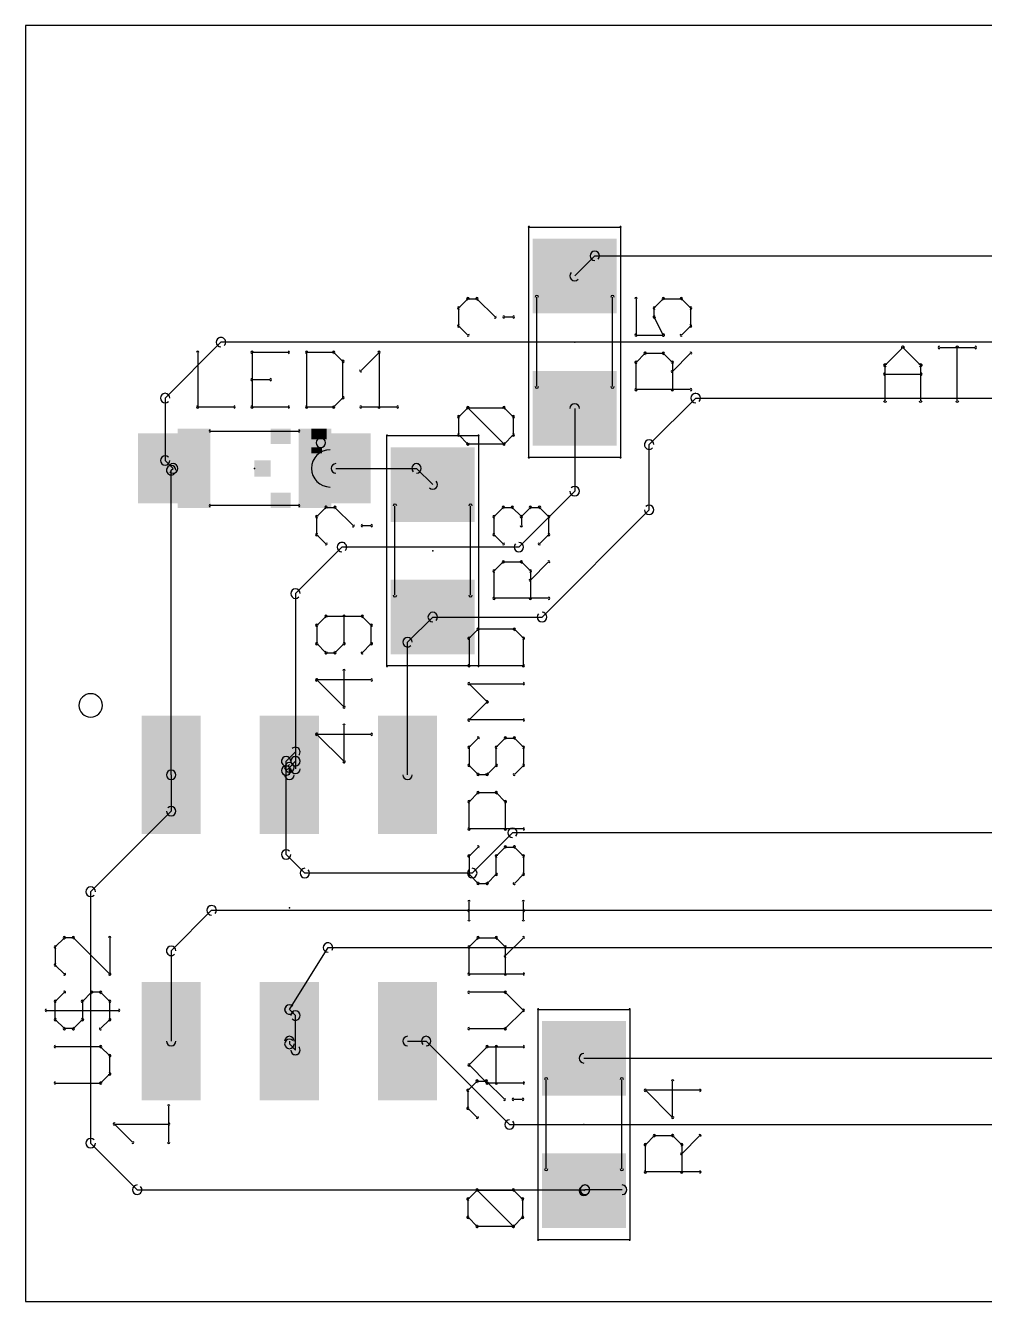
# Model space of a CAD drawing. Header units: millimetres. Extents: x 7.5 to 56.5, y 5.3 to 32.7.
# Drawn here: x 7.5 to 28.11, y 5.3 to 32.7 of the extents above; entities that cross this region are included whole.
import ezdxf

# ---------------------------------------------------------------- set-up
doc = ezdxf.new("R2010")
doc.units = ezdxf.units.MM
doc.layers.get('0').update_dxf_attribs({"lineweight": 25, "true_color": 0xffffff})
doc.layers.add('layer 1', color=178, linetype='Continuous', lineweight=25, true_color=0x000000)

# ---------------------------------------------------------------- blocks, each defined once
blk = doc.blocks.new('RECT')
blk.add_solid([(-0.5, -0.5), (0.5, -0.5), (-0.5, 0.5), (0.5, 0.5)])
blk = doc.blocks.new('ROUNDV')
blk.add_lwpolyline([(0, -0.25, 1), (0, 0.25, 1), (0, -0.25)], format="xyb")

msp = doc.modelspace()

# ---------------------------------------------------------------- linework, layer by layer
at = {"layer": 'layer 1'}
for p, q in [((56.5, 32.7), (7.5, 32.7)), ((7.5, 32.7), (7.5, 5.3)), ((7.5, 5.3), (56.5, 5.3))]:
    msp.add_line(p, q, dxfattribs=at)
for points in [[(18.3297, 28.373, 1), (18.3043, 28.373)], [(18.317, 28.3857, 1), (18.317, 28.3603)], [(20.2957, 28.373, 1), (20.2703, 28.373)], [(20.283, 28.3603, 1), (20.283, 28.3857)], [(19.7315, 27.8551, 1), (19.7315, 27.6519)], [(19.8033, 27.6817, 1), (19.6597, 27.8253)], [(19.2282, 27.3938, 1), (19.3718, 27.2502)], [(17.0047, 26.8564, 1), (17.0047, 26.8056)], [(17.0227, 26.813, 1), (16.9867, 26.849)], [(17.2176, 26.849, 1), (17.1816, 26.813)], [(17.1996, 26.8056, 1), (17.1996, 26.8564)], [(18.5253, 26.8652, 1), (18.4491, 26.8652)], [(20.1509, 26.8652, 1), (20.0747, 26.8652)], [(20.6452, 26.831, 1), (20.5944, 26.831)], [(21.2045, 26.8564, 1), (21.2045, 26.8056)], [(21.2225, 26.813, 1), (21.1865, 26.849)], [(21.6123, 26.849, 1), (21.5763, 26.813)], [(21.5943, 26.8056, 1), (21.5943, 26.8564)], [(16.7918, 26.6541, 1), (16.8278, 26.6181)], [(16.8352, 26.6361, 1), (16.7844, 26.6361)], [(20.9916, 26.6541, 1), (21.0276, 26.6181)], [(21.035, 26.6361, 1), (20.9842, 26.6361)], [(21.8146, 26.6361, 1), (21.7638, 26.6361)], [(21.7712, 26.6181, 1), (21.8072, 26.6541)], [(17.5714, 26.4232, 1), (17.6074, 26.4592)], [(17.7843, 26.4666, 1), (17.7843, 26.4158)], [(17.9792, 26.4158, 1), (17.9792, 26.4666)], [(21.0323, 26.4526, 1), (20.9869, 26.4298)], [(20.9842, 26.4412, 1), (21.035, 26.4412)], [(16.8278, 26.2643, 1), (16.7918, 26.2283)], [(16.7844, 26.2463, 1), (16.8352, 26.2463)], [(16.9867, 26.0334, 1), (17.0227, 26.0694)], [(20.6198, 26.0768, 1), (20.6198, 26.026)], [(20.5944, 26.0514, 1), (20.6452, 26.0514)], [(21.1818, 26.04, 1), (21.2272, 26.0628)], [(21.2045, 26.026, 1), (21.2045, 26.0768)], [(21.5763, 26.0694, 1), (21.6123, 26.0334)], [(21.7638, 26.2463, 1), (21.8146, 26.2463)], [(21.8072, 26.2283, 1), (21.7712, 26.2643)], [(11.7, 26.0016, 1), (11.7, 25.7984)], [(11.7718, 25.8282, 1), (11.6282, 25.9718)], [(26.3743, 25.8084, 1), (26.3294, 25.7635)], [(26.3743, 25.7635, 1), (26.3294, 25.8084)], [(27.1399, 25.8177, 1), (27.1399, 25.7542)], [(27.553, 25.786, 1), (27.4895, 25.786)], [(27.9026, 25.7542, 1), (27.9026, 25.8177)], [(11.2262, 25.6802, 1), (11.1754, 25.6802)], [(12.3702, 25.7056, 1), (12.3702, 25.6548)], [(12.3956, 25.6802, 1), (12.3448, 25.6802)], [(13.1498, 25.6548, 1), (13.1498, 25.7056)], [(13.565, 25.6802, 1), (13.5142, 25.6802)], [(13.5396, 25.7056, 1), (13.5396, 25.6548)], [(14.1423, 25.6982, 1), (14.1063, 25.6622)], [(14.1243, 25.6548, 1), (14.1243, 25.7056)], [(14.3446, 25.4853, 1), (14.2938, 25.4853)], [(14.3012, 25.4673, 1), (14.3372, 25.5033)], [(15.1242, 25.6802, 1), (15.0734, 25.6802)], [(15.1167, 25.6622, 1), (15.0808, 25.6982)], [(20.6018, 25.4847, 1), (20.6378, 25.4487)], [(20.6452, 25.4667, 1), (20.5944, 25.4667)], [(20.8147, 25.687, 1), (20.8147, 25.6362)], [(20.8327, 25.6436, 1), (20.7967, 25.6796)], [(21.2225, 25.6796, 1), (21.1865, 25.6436)], [(21.2045, 25.6362, 1), (21.2045, 25.687)], [(21.4248, 25.4667, 1), (21.374, 25.4667)], [(21.3814, 25.4487, 1), (21.4174, 25.4847)], [(21.8072, 25.6436, 1), (21.7712, 25.6796)], [(14.691, 25.3084, 1), (14.727, 25.2724)], [(21.3814, 25.2898, 1), (21.4174, 25.2538)], [(26.0023, 25.4046, 1), (25.9388, 25.4046)], [(25.9481, 25.4271, 1), (25.993, 25.3822)], [(25.9705, 25.2457, 1), (25.9705, 25.1822)], [(26.7649, 25.4046, 1), (26.7014, 25.4046)], [(26.7107, 25.3822, 1), (26.7556, 25.4271)], [(26.7332, 25.1822, 1), (26.7332, 25.2457)], [(12.3702, 25.1209, 1), (12.3702, 25.0701)], [(12.76, 25.0701, 1), (12.76, 25.1209)], [(18.4491, 24.9475, 1), (18.5253, 24.9475)], [(20.0747, 24.9475, 1), (20.1509, 24.9475)], [(10.6016, 24.7, 1), (10.3984, 24.7)], [(10.4282, 24.7718, 1), (10.5718, 24.6282)], [(14.2938, 24.7057, 1), (14.3446, 24.7057)], [(14.3372, 24.6877, 1), (14.3012, 24.7237)], [(20.6198, 24.9074, 1), (20.6198, 24.8566)], [(20.5944, 24.882, 1), (20.6452, 24.882)], [(21.374, 24.882, 1), (21.4248, 24.882)], [(21.7892, 24.8566, 1), (21.7892, 24.9074)], [(21.9, 24.8016, 1), (21.9, 24.5984)], [(21.9718, 24.6282, 1), (21.8282, 24.7718)], [(11.2008, 24.5362, 1), (11.2008, 24.4854)], [(11.1754, 24.5108, 1), (11.2262, 24.5108)], [(11.9804, 24.4854, 1), (11.9804, 24.5362)], [(12.3702, 24.5362, 1), (12.3702, 24.4854)], [(12.3448, 24.5108, 1), (12.3956, 24.5108)], [(13.1498, 24.4854, 1), (13.1498, 24.5362)], [(13.5396, 24.5362, 1), (13.5396, 24.4854)], [(13.5142, 24.5108, 1), (13.565, 24.5108)], [(14.1063, 24.5288, 1), (14.1423, 24.4928)], [(14.1243, 24.4854, 1), (14.1243, 24.5362)], [(14.709, 24.5362, 1), (14.709, 24.4854)], [(15.0734, 24.5108, 1), (15.1242, 24.5108)], [(15.4886, 24.4854, 1), (15.4886, 24.5362)], [(17.0227, 24.5102, 1), (16.9867, 24.4742)], [(17.0047, 24.5176, 1), (17.0047, 24.4668)], [(17.0227, 24.4742, 1), (16.9867, 24.5102)], [(17.8023, 24.5102, 1), (17.7663, 24.4742)], [(17.7843, 24.4668, 1), (17.7843, 24.5176)], [(19.4016, 24.478, 1), (19.1984, 24.478)], [(25.9388, 24.642, 1), (26.0023, 24.642)], [(26.7014, 24.642, 1), (26.7649, 24.642)], [(27.4895, 24.642, 1), (27.553, 24.642)], [(16.7918, 24.3153, 1), (16.8278, 24.2793)], [(16.8352, 24.2973, 1), (16.7844, 24.2973)], [(18.0046, 24.2973, 1), (17.9538, 24.2973)], [(17.9612, 24.2793, 1), (17.9972, 24.3153)], [(11.47, 24.0154, 1), (11.47, 23.9646)], [(13.37, 23.9646, 1), (13.37, 24.0154)], [(13.845, 23.64, 1), (13.845, 23.84, 1), (13.845, 23.64)], [(15.2797, 23.893, 1), (15.2543, 23.893)], [(15.267, 23.9057, 1), (15.267, 23.8803)], [(16.8278, 23.9255, 1), (16.7918, 23.8895)], [(16.7844, 23.9075, 1), (16.8352, 23.9075)], [(17.2457, 23.893, 1), (17.2203, 23.893)], [(17.233, 23.8803, 1), (17.233, 23.9057)], [(17.9538, 23.9075, 1), (18.0046, 23.9075)], [(17.9972, 23.8895, 1), (17.9612, 23.9255)], [(14.045, 23.59, 1), (14.045, 22.79)], [(17.0047, 23.738, 1), (17.0047, 23.6872)], [(16.9867, 23.6946, 1), (17.0227, 23.7306)], [(17.7663, 23.7306, 1), (17.8023, 23.6946)], [(17.7663, 23.6946, 1), (17.8023, 23.7306)], [(17.7843, 23.6872, 1), (17.7843, 23.738)], [(21.0016, 23.7, 1), (20.7984, 23.7)], [(20.8282, 23.7718, 1), (20.9718, 23.6282)], [(10.3984, 23.36, 1), (10.6016, 23.36)], [(10.5718, 23.4318, 1), (10.4282, 23.2882)], [(10.7418, 23.1182, 1), (10.5982, 23.2618)], [(14.17, 23.2916, 1), (14.17, 23.0884)], [(15.9738, 23.2618, 1), (15.8302, 23.1182)], [(15.902, 23.0884, 1), (15.902, 23.2916)], [(18.317, 23.4397, 1), (18.317, 23.4143)], [(18.3043, 23.427, 1), (18.3297, 23.427)], [(20.2703, 23.427, 1), (20.2957, 23.427)], [(20.283, 23.4143, 1), (20.283, 23.4397)], [(10.7316, 23.15, 1), (10.5284, 23.15)], [(10.5582, 23.2218, 1), (10.7018, 23.0782)], [(10.5982, 23.1182, 1), (10.7418, 23.2618)], [(16.1782, 22.7702, 1), (16.3218, 22.9138)], [(19.3718, 22.6282, 1), (19.2282, 22.7718)], [(19.1984, 22.7, 1), (19.4016, 22.7)], [(11.47, 22.4154, 1), (11.47, 22.3646)], [(13.37, 22.3646, 1), (13.37, 22.4154)], [(13.9547, 22.3764, 1), (13.9547, 22.3256)], [(13.9727, 22.333, 1), (13.9367, 22.3689)], [(14.1676, 22.3689, 1), (14.1316, 22.333)], [(14.1496, 22.3256, 1), (14.1496, 22.3764)], [(15.4753, 22.3852, 1), (15.3991, 22.3852)], [(17.1009, 22.3852, 1), (17.0247, 22.3852)], [(17.7647, 22.3764, 1), (17.7647, 22.3256)], [(17.7827, 22.333, 1), (17.7467, 22.369)], [(17.9776, 22.369, 1), (17.9416, 22.333)], [(17.9596, 22.3256, 1), (17.9596, 22.3764)], [(18.3494, 22.3764, 1), (18.3494, 22.3256)], [(18.3674, 22.333, 1), (18.3314, 22.369)], [(18.5623, 22.369, 1), (18.5263, 22.333)], [(18.5443, 22.3256, 1), (18.5443, 22.3764)], [(20.7984, 22.3, 1), (21.0016, 22.3)], [(20.9718, 22.2282, 1), (20.8282, 22.3718)], [(13.7852, 22.1561, 1), (13.7344, 22.1561)], [(13.7418, 22.174, 1), (13.7778, 22.1381)], [(14.5214, 21.9432, 1), (14.5574, 21.9791)], [(14.7343, 21.9866, 1), (14.7343, 21.9358)], [(14.9292, 21.9358, 1), (14.9292, 21.9866)], [(17.5518, 22.1741, 1), (17.5878, 22.1381)], [(17.5952, 22.1561, 1), (17.5444, 22.1561)], [(18.1365, 22.1741, 1), (18.1725, 22.1381)], [(18.1799, 22.1561, 1), (18.1291, 22.1561)], [(18.1291, 21.9612, 1), (18.1799, 21.9612)], [(18.1365, 22.1381, 1), (18.1725, 22.1741)], [(18.7646, 22.1561, 1), (18.7138, 22.1561)], [(18.7212, 22.1381, 1), (18.7572, 22.1741)], [(13.7778, 21.7842, 1), (13.7418, 21.7483)], [(13.7344, 21.7663, 1), (13.7852, 21.7663)], [(17.5878, 21.7843, 1), (17.5518, 21.7483)], [(17.5444, 21.7663, 1), (17.5952, 21.7663)], [(18.7138, 21.7663, 1), (18.7646, 21.7663)], [(18.7572, 21.7483, 1), (18.7212, 21.7843)], [(13.9367, 21.5534, 1), (13.9727, 21.5894)], [(14.3, 21.6016, 1), (14.3, 21.3984)], [(14.3718, 21.4282, 1), (14.2282, 21.5718)], [(17.7467, 21.5534, 1), (17.7827, 21.5894)], [(18.0282, 21.5718, 1), (18.1718, 21.4282)], [(18.1, 21.3984, 1), (18.1, 21.6016)], [(18.5263, 21.5894, 1), (18.5623, 21.5534)], [(17.7647, 21.207, 1), (17.7647, 21.1562)], [(17.7827, 21.1636, 1), (17.7467, 21.1996)], [(18.1725, 21.1996, 1), (18.1365, 21.1636)], [(18.1545, 21.1562, 1), (18.1545, 21.207)], [(18.7572, 21.1636, 1), (18.7212, 21.1996)], [(17.5518, 21.0047, 1), (17.5878, 20.9687)], [(17.5952, 20.9867, 1), (17.5444, 20.9867)], [(18.3748, 20.9867, 1), (18.324, 20.9867)], [(18.3314, 20.9687, 1), (18.3674, 21.0047)], [(13.4016, 20.5, 1), (13.1984, 20.5)], [(13.2282, 20.5718, 1), (13.3718, 20.4282)], [(18.3314, 20.8098, 1), (18.3674, 20.7738)], [(15.3991, 20.4675, 1), (15.4753, 20.4675)], [(17.0247, 20.4675, 1), (17.1009, 20.4675)], [(17.5698, 20.4274, 1), (17.5698, 20.3766)], [(17.5444, 20.402, 1), (17.5952, 20.402)], [(18.324, 20.402, 1), (18.3748, 20.402)], [(18.7392, 20.3766, 1), (18.7392, 20.4274)], [(13.9547, 20.0376, 1), (13.9547, 19.9868)], [(13.9727, 19.9942, 1), (13.9367, 20.0302)], [(14.3699, 20.0122, 1), (14.3191, 20.0122)], [(14.7523, 20.0302, 1), (14.7163, 19.9942)], [(14.7343, 19.9868, 1), (14.7343, 20.0376)], [(16.25, 20.0996, 1), (16.25, 19.8964)], [(16.3218, 19.9262, 1), (16.1782, 20.0698)], [(18.5262, 20.0698, 1), (18.6698, 19.9262)], [(18.598, 19.8964, 1), (18.598, 20.0996)], [(13.7418, 19.8353, 1), (13.7778, 19.7993)], [(13.7852, 19.8173, 1), (13.7344, 19.8173)], [(14.9546, 19.8173, 1), (14.9038, 19.8173)], [(14.9112, 19.7993, 1), (14.9472, 19.8353)], [(17.2247, 19.7612, 1), (17.2247, 19.7104)], [(17.2427, 19.7178, 1), (17.2067, 19.7537)], [(18.0223, 19.7537, 1), (17.9863, 19.7178)], [(18.0043, 19.7104, 1), (18.0043, 19.7612)], [(15.8116, 19.458, 1), (15.6084, 19.458)], [(15.6382, 19.5298, 1), (15.7818, 19.3862)], [(17.0552, 19.5409, 1), (17.0044, 19.5409)], [(17.0118, 19.5588, 1), (17.0478, 19.5229)], [(18.2246, 19.5409, 1), (18.1738, 19.5409)], [(18.1812, 19.5229, 1), (18.2172, 19.5588)], [(13.7778, 19.4455, 1), (13.7418, 19.4095)], [(13.7344, 19.4275, 1), (13.7852, 19.4275)], [(13.9547, 19.258, 1), (13.9547, 19.2072)], [(13.9367, 19.2146, 1), (13.9727, 19.2506)], [(14.1316, 19.2506, 1), (14.1676, 19.2146)], [(14.1496, 19.2072, 1), (14.1496, 19.258)], [(14.3191, 19.4275, 1), (14.3699, 19.4275)], [(14.3625, 19.4095, 1), (14.3265, 19.4455)], [(14.7163, 19.2506, 1), (14.7523, 19.2146)], [(14.9038, 19.4275, 1), (14.9546, 19.4275)], [(14.9472, 19.4095, 1), (14.9112, 19.4455)], [(15.267, 18.9597, 1), (15.267, 18.9343)], [(15.2543, 18.947, 1), (15.2797, 18.947)], [(17.0298, 18.9816, 1), (17.0298, 18.9308)], [(17.0044, 18.9562, 1), (17.0552, 18.9562)], [(17.2203, 18.947, 1), (17.2457, 18.947)], [(17.233, 18.9343, 1), (17.233, 18.9597)], [(18.1738, 18.9562, 1), (18.2246, 18.9562)], [(18.1992, 18.9308, 1), (18.1992, 18.9816)], [(13.7778, 18.6659, 1), (13.7418, 18.6299)], [(13.7598, 18.6733, 1), (13.7598, 18.6225)], [(14.3699, 18.8428, 1), (14.3191, 18.8428)], [(14.9292, 18.6225, 1), (14.9292, 18.6733)], [(17.0478, 18.5843, 1), (17.0118, 18.5484)], [(17.0298, 18.5918, 1), (17.0298, 18.541)], [(18.1992, 18.541, 1), (18.1992, 18.5918)], [(17.4376, 18.1586, 1), (17.4016, 18.1945)], [(17.4016, 18.1586, 1), (17.4376, 18.1945)], [(14.3191, 18.0632, 1), (14.3699, 18.0632)], [(14.3265, 18.0452, 1), (14.3625, 18.0812)], [(17.0298, 17.8122, 1), (17.0298, 17.7614)], [(18.1992, 17.7614, 1), (18.1992, 17.8122)], [(14.3699, 17.6734, 1), (14.3191, 17.6734)], [(17.0118, 17.8047, 1), (17.0478, 17.7688)], [(13.7778, 17.4965, 1), (13.7418, 17.4605)], [(13.7598, 17.5039, 1), (13.7598, 17.4531)], [(14.9292, 17.4531, 1), (14.9292, 17.5039)], [(17.2427, 17.379, 1), (17.2067, 17.4149)], [(17.8094, 17.4224, 1), (17.8094, 17.3716)], [(17.8274, 17.379, 1), (17.7914, 17.4149)], [(18.0223, 17.4149, 1), (17.9863, 17.379)], [(18.0043, 17.3716, 1), (18.0043, 17.4224)], [(13.2016, 16.9, 1), (12.9984, 16.9)], [(13.4016, 16.9, 1), (13.1984, 16.9)], [(13.3718, 17.0282, 1), (13.2282, 17.1718)], [(13.3718, 16.8282, 1), (13.2282, 16.9718)], [(17.0552, 17.2021, 1), (17.0044, 17.2021)], [(17.0118, 17.22, 1), (17.0478, 17.1841)], [(17.6399, 17.2021, 1), (17.5891, 17.2021)], [(17.5965, 17.22, 1), (17.6325, 17.1841)], [(18.2246, 17.2021, 1), (18.1738, 17.2021)], [(18.1812, 17.1841, 1), (18.2172, 17.22)], [(13.2016, 16.7, 1), (12.9984, 16.7)], [(13.0282, 16.9718, 1), (13.1718, 16.8282)], [(13.0282, 16.7718, 1), (13.1718, 16.6282)], [(13.2716, 16.77, 1), (13.0684, 16.77)], [(13.0982, 16.8418, 1), (13.2418, 16.6982)], [(13.2418, 16.6982, 1), (13.0982, 16.8418)], [(13.1984, 16.9, 1), (13.4016, 16.9)], [(13.1984, 16.7375, 1), (13.4016, 16.7375)], [(14.3191, 16.8938, 1), (14.3699, 16.8938)], [(14.3265, 16.8758, 1), (14.3625, 16.9118)], [(17.0478, 16.8302, 1), (17.0118, 16.7943)], [(17.0044, 16.8123, 1), (17.0552, 16.8123)], [(17.5891, 16.8123, 1), (17.6399, 16.8123)], [(17.6325, 16.7943, 1), (17.5965, 16.8302)], [(18.1738, 16.8123, 1), (18.2246, 16.8123)], [(18.2172, 16.7943, 1), (18.1812, 16.8302)], [(10.7316, 16.6075, 1), (10.5284, 16.6075)], [(10.5284, 16.6075, 1), (10.7316, 16.6075)], [(12.9984, 16.7, 1), (13.2016, 16.7)], [(13.0684, 16.6075, 1), (13.2716, 16.6075)], [(15.6084, 16.6075, 1), (15.8116, 16.6075)], [(17.2247, 16.6428, 1), (17.2247, 16.592)], [(17.2067, 16.5994, 1), (17.2427, 16.6353)], [(17.4016, 16.6353, 1), (17.4376, 16.5994)], [(17.4196, 16.592, 1), (17.4196, 16.6428)], [(17.9863, 16.6353, 1), (18.0223, 16.5994)], [(17.2247, 16.253, 1), (17.2247, 16.2022)], [(17.2427, 16.2096, 1), (17.2067, 16.2455)], [(17.6325, 16.2455, 1), (17.5965, 16.2096)], [(17.6145, 16.2022, 1), (17.6145, 16.253)], [(10.7018, 15.7582, 1), (10.5582, 15.9018)], [(17.0552, 16.0327, 1), (17.0044, 16.0327)], [(17.0118, 16.0506, 1), (17.0478, 16.0147)], [(17.8348, 16.0327, 1), (17.784, 16.0327)], [(17.7914, 16.0147, 1), (17.8274, 16.0506)], [(10.5284, 15.83, 1), (10.7316, 15.83)], [(17.0298, 15.4734, 1), (17.0298, 15.4226)], [(17.0044, 15.448, 1), (17.0552, 15.448)], [(17.784, 15.448, 1), (17.8348, 15.448)], [(17.965, 15.4666, 1), (17.965, 15.2634)], [(18.0368, 15.2932, 1), (17.8932, 15.4368)], [(18.1992, 15.4226, 1), (18.1992, 15.4734)], [(17.2427, 15.0402, 1), (17.2067, 15.0761)], [(17.8094, 15.0836, 1), (17.8094, 15.0328)], [(17.8274, 15.0402, 1), (17.7914, 15.0761)], [(18.0223, 15.0761, 1), (17.9863, 15.0402)], [(18.0043, 15.0328, 1), (18.0043, 15.0836)], [(12.9984, 14.9, 1), (13.2016, 14.9)], [(13.1718, 14.9718, 1), (13.0282, 14.8282)], [(17.0552, 14.8633, 1), (17.0044, 14.8633)], [(17.0118, 14.8812, 1), (17.0478, 14.8453)], [(17.6399, 14.8633, 1), (17.5891, 14.8633)], [(17.5965, 14.8812, 1), (17.6325, 14.8453)], [(18.2246, 14.8633, 1), (18.1738, 14.8633)], [(18.1812, 14.8453, 1), (18.2172, 14.8812)], [(13.5, 14.6016, 1), (13.5, 14.3984)], [(13.4282, 14.4282, 1), (13.5718, 14.5718)], [(17.0282, 14.5718, 1), (17.1718, 14.4282)], [(17.1, 14.3984, 1), (17.1, 14.6016)], [(17.0478, 14.4914, 1), (17.0118, 14.4555)], [(17.0044, 14.4735, 1), (17.0552, 14.4735)], [(17.2247, 14.304, 1), (17.2247, 14.2532)], [(17.2067, 14.2606, 1), (17.2427, 14.2965)], [(17.4016, 14.2965, 1), (17.4376, 14.2606)], [(17.4196, 14.2532, 1), (17.4196, 14.304)], [(17.5891, 14.4735, 1), (17.6399, 14.4735)], [(17.6325, 14.4555, 1), (17.5965, 14.4914)], [(17.9863, 14.2965, 1), (18.0223, 14.2606)], [(18.1738, 14.4735, 1), (18.2246, 14.4735)], [(18.2172, 14.4555, 1), (18.1812, 14.4914)], [(9.0016, 14.1, 1), (8.7984, 14.1)], [(8.8282, 14.1718, 1), (8.9718, 14.0282)], [(11.5, 13.8016, 1), (11.5, 13.5984)], [(11.5718, 13.6282, 1), (11.4282, 13.7718)], [(17.0552, 13.8888, 1), (17.0044, 13.8888)], [(17.0298, 13.7193, 1), (17.0298, 13.6685)], [(18.2246, 13.8888, 1), (18.1738, 13.8888)], [(18.1992, 13.6685, 1), (18.1992, 13.7193)], [(17.0044, 13.499, 1), (17.0552, 13.499)], [(18.1738, 13.499, 1), (18.2246, 13.499)], [(8.1218, 12.9323, 1), (8.1578, 12.8963)], [(8.1652, 12.9143, 1), (8.1144, 12.9143)], [(8.3347, 13.1346, 1), (8.3347, 13.0838)], [(8.3527, 13.0912, 1), (8.3167, 13.1272)], [(8.5476, 13.1272, 1), (8.5116, 13.0912)], [(8.5296, 13.0838, 1), (8.5296, 13.1346)], [(9.3346, 13.1092, 1), (9.2838, 13.1092)], [(10.7316, 12.83, 1), (10.5284, 12.83)], [(10.5582, 12.9018, 1), (10.7018, 12.7582)], [(14, 13.0016, 1), (14, 12.7984)], [(14.0862, 12.8462, 1), (13.9138, 12.9538)], [(17.0118, 12.9323, 1), (17.0478, 12.8963)], [(17.0552, 12.9143, 1), (17.0044, 12.9143)], [(17.2247, 13.1346, 1), (17.2247, 13.0838)], [(17.2427, 13.0912, 1), (17.2067, 13.1272)], [(17.6325, 13.1272, 1), (17.5965, 13.0912)], [(17.6145, 13.0838, 1), (17.6145, 13.1346)], [(17.8348, 12.9143, 1), (17.784, 12.9143)], [(17.7914, 12.8963, 1), (17.8274, 12.9323)], [(18.2172, 13.0912, 1), (18.1812, 13.1272)], [(17.7914, 12.7374, 1), (17.8274, 12.7014)], [(8.1578, 12.5425, 1), (8.1218, 12.5065)], [(8.1144, 12.5245, 1), (8.1652, 12.5245)], [(8.3167, 12.3116, 1), (8.3527, 12.3476)], [(9.2912, 12.3116, 1), (9.3272, 12.3476)], [(17.0298, 12.355, 1), (17.0298, 12.3042)], [(18.1992, 12.3042, 1), (18.1992, 12.355)], [(9.2838, 12.3296, 1), (9.3346, 12.3296)], [(17.0044, 12.3296, 1), (17.0552, 12.3296)], [(17.784, 12.3296, 1), (17.8348, 12.3296)], [(8.3527, 11.9218, 1), (8.3167, 11.9578)], [(8.9194, 11.9652, 1), (8.9194, 11.9144)], [(8.9374, 11.9218, 1), (8.9014, 11.9578)], [(9.1323, 11.9578, 1), (9.0963, 11.9218)], [(9.1143, 11.9144, 1), (9.1143, 11.9652)], [(17.0298, 11.9652, 1), (17.0298, 11.9144)], [(17.8274, 11.9578, 1), (17.7914, 11.9218)], [(17.8094, 11.9144, 1), (17.8094, 11.9652)], [(7.9449, 11.5754, 1), (7.9449, 11.5246)], [(8.1218, 11.7629, 1), (8.1578, 11.7269)], [(8.1652, 11.7449, 1), (8.1144, 11.7449)], [(8.7065, 11.7629, 1), (8.7425, 11.7269)], [(8.7499, 11.7449, 1), (8.6991, 11.7449)], [(9.3346, 11.7449, 1), (9.2838, 11.7449)], [(9.2912, 11.7269, 1), (9.3272, 11.7629)], [(9.5041, 11.5246, 1), (9.5041, 11.5754)], [(13.0838, 11.6238, 1), (13.2562, 11.5162)], [(13.2418, 11.6418, 1), (13.0982, 11.4982)], [(13.4016, 11.44, 1), (13.1984, 11.44)], [(13.2282, 11.3682, 1), (13.3718, 11.5118)], [(18.2172, 11.532, 1), (18.1812, 11.568)], [(18.1812, 11.532, 1), (18.2172, 11.568)], [(18.5297, 11.573, 1), (18.5043, 11.573)], [(18.517, 11.5857, 1), (18.517, 11.5603)], [(20.4957, 11.573, 1), (20.4703, 11.573)], [(20.483, 11.5603, 1), (20.483, 11.5857)], [(8.1578, 11.3731, 1), (8.1218, 11.3371)], [(8.1144, 11.3551, 1), (8.1652, 11.3551)], [(8.6991, 11.3551, 1), (8.7499, 11.3551)], [(8.7425, 11.3371, 1), (8.7065, 11.3731)], [(9.2838, 11.3551, 1), (9.3346, 11.3551)], [(9.3272, 11.3371, 1), (9.2912, 11.3731)], [(8.3347, 11.1856, 1), (8.3347, 11.1348)], [(8.3167, 11.1422, 1), (8.3527, 11.1782)], [(8.5116, 11.1782, 1), (8.5476, 11.1422)], [(8.5296, 11.1348, 1), (8.5296, 11.1856)], [(9.0963, 11.1782, 1), (9.1323, 11.1422)], [(13.2716, 10.8925, 1), (13.0684, 10.8925)], [(15.71, 10.9941, 1), (15.71, 10.7909)], [(16.1793, 10.9643, 1), (16.0357, 10.8207)], [(16.1075, 10.7909, 1), (16.1075, 10.9941)], [(17.0298, 11.1856, 1), (17.0298, 11.1348)], [(17.7914, 11.1782, 1), (17.8274, 11.1422)], [(17.8094, 11.1348, 1), (17.8094, 11.1856)], [(8.1398, 10.7958, 1), (8.1398, 10.745)], [(9.1323, 10.7884, 1), (9.0963, 10.7524)], [(9.1143, 10.745, 1), (9.1143, 10.7958)], [(10.5284, 10.8925, 1), (10.7316, 10.8925)], [(13.0684, 10.83, 1), (13.2716, 10.83)], [(13.2418, 10.9018, 1), (13.0982, 10.7582)], [(13.1984, 10.7, 1), (13.4016, 10.7)], [(13.2282, 10.6282, 1), (13.3718, 10.7718)], [(17.4196, 10.7958, 1), (17.4196, 10.745)], [(17.4376, 10.7524, 1), (17.4016, 10.7884)], [(17.6399, 10.7704, 1), (17.5891, 10.7704)], [(18.1992, 10.745, 1), (18.1992, 10.7958)], [(9.3346, 10.5755, 1), (9.2838, 10.5755)], [(9.2912, 10.5575, 1), (9.3272, 10.5935)], [(19.5, 10.6236, 1), (19.5, 10.4204)], [(9.2838, 10.1857, 1), (9.3346, 10.1857)], [(9.3272, 10.1677, 1), (9.2912, 10.2037)], [(17.0478, 10.3986, 1), (17.0118, 10.3626)], [(17.0118, 10.3986, 1), (17.0478, 10.3626)], [(8.1398, 10.0162, 1), (8.1398, 9.9654)], [(9.0963, 10.0088, 1), (9.1323, 9.9728)], [(9.1143, 9.9654, 1), (9.1143, 10.0162)], [(17.2047, 10.0564, 1), (17.2047, 10.0056)], [(17.2227, 10.013, 1), (17.1867, 10.049)], [(17.4176, 10.049, 1), (17.3816, 10.013)], [(17.4196, 10.0162, 1), (17.4196, 9.9654)], [(17.3996, 10.0056, 1), (17.3996, 10.0564)], [(17.4016, 9.9728, 1), (17.4376, 10.0088)], [(17.5891, 9.9908, 1), (17.6399, 9.9908)], [(18.1992, 9.9654, 1), (18.1992, 10.0162)], [(18.7253, 10.0652, 1), (18.6491, 10.0652)], [(20.3509, 10.0652, 1), (20.2747, 10.0652)], [(21.4299, 10.031, 1), (21.3791, 10.031)], [(16.9918, 9.8541, 1), (17.0278, 9.8181)], [(17.0352, 9.8361, 1), (16.9844, 9.8361)], [(17.7714, 9.6232, 1), (17.8074, 9.6592)], [(17.9843, 9.6666, 1), (17.9843, 9.6158)], [(18.1792, 9.6158, 1), (18.1792, 9.6666)], [(20.8378, 9.8541, 1), (20.8018, 9.8181)], [(20.8198, 9.8615, 1), (20.8198, 9.8107)], [(21.9892, 9.8107, 1), (21.9892, 9.8615)], [(10.6046, 9.5004, 1), (10.5538, 9.5004)], [(17.0278, 9.4643, 1), (16.9918, 9.4283)], [(16.9844, 9.4463, 1), (17.0352, 9.4463)], [(9.4278, 9.1286, 1), (9.3918, 9.0926)], [(9.4098, 9.136, 1), (9.4098, 9.0852)], [(10.5792, 9.0852, 1), (10.5792, 9.136)], [(17.1867, 9.2334, 1), (17.2227, 9.2694)], [(17.9, 9.2016, 1), (17.9, 8.9984)], [(17.8282, 9.0282, 1), (17.9718, 9.1718)], [(21.3791, 9.2514, 1), (21.4299, 9.2514)], [(21.3865, 9.2334, 1), (21.4225, 9.2694)], [(8.9718, 8.7718, 1), (8.8282, 8.6282)], [(21.0147, 8.887, 1), (21.0147, 8.8362)], [(21.0327, 8.8436, 1), (20.9967, 8.8796)], [(21.4225, 8.8796, 1), (21.3865, 8.8436)], [(21.4045, 8.8362, 1), (21.4045, 8.887)], [(22.0072, 8.8436, 1), (21.9712, 8.8796)], [(8.7984, 8.7, 1), (9.0016, 8.7)], [(9.7816, 8.7028, 1), (9.8176, 8.7388)], [(10.5538, 8.7208, 1), (10.6046, 8.7208)], [(20.8018, 8.6847, 1), (20.8378, 8.6487)], [(20.8452, 8.6667, 1), (20.7944, 8.6667)], [(21.6248, 8.6667, 1), (21.574, 8.6667)], [(21.5814, 8.6487, 1), (21.6174, 8.6847)], [(21.5814, 8.4898, 1), (21.6174, 8.4538)], [(18.6491, 8.1475, 1), (18.7253, 8.1475)], [(20.2747, 8.1475, 1), (20.3509, 8.1475)], [(20.8198, 8.1074, 1), (20.8198, 8.0566)], [(20.7944, 8.082, 1), (20.8452, 8.082)], [(21.574, 8.082, 1), (21.6248, 8.082)], [(21.9892, 8.0566, 1), (21.9892, 8.1074)], [(9.9, 7.8016, 1), (9.9, 7.5984)], [(9.8282, 7.6282, 1), (9.9718, 7.7718)], [(17.2227, 7.7102, 1), (17.1867, 7.6742)], [(17.2047, 7.7176, 1), (17.2047, 7.6668)], [(17.2227, 7.6742, 1), (17.1867, 7.7102)], [(18.0023, 7.7102, 1), (17.9663, 7.6742)], [(17.9843, 7.6668, 1), (17.9843, 7.7176)], [(19.4282, 7.7498, 1), (19.5718, 7.6062)], [(19.522, 7.8016, 1), (19.522, 7.5984)], [(19.5938, 7.6282, 1), (19.4502, 7.7718)], [(19.522, 7.5984, 1), (19.522, 7.8016)], [(20.322, 7.5984, 1), (20.322, 7.8016)], [(16.9918, 7.5153, 1), (17.0278, 7.4793)], [(17.0352, 7.4973, 1), (16.9844, 7.4973)], [(18.2046, 7.4973, 1), (18.1538, 7.4973)], [(18.1612, 7.4793, 1), (18.1972, 7.5153)], [(17.0278, 7.1255, 1), (16.9918, 7.0895)], [(18.1972, 7.0895, 1), (18.1612, 7.1255)], [(16.9844, 7.1075, 1), (17.0352, 7.1075)], [(17.2047, 6.938, 1), (17.2047, 6.8872)], [(17.1867, 6.8946, 1), (17.2227, 6.9306)], [(17.9663, 6.9306, 1), (18.0023, 6.8946)], [(17.9663, 6.8946, 1), (18.0023, 6.9306)], [(17.9843, 6.8872, 1), (17.9843, 6.938)], [(18.1538, 7.1075, 1), (18.2046, 7.1075)], [(18.517, 6.6397, 1), (18.517, 6.6143)], [(18.5043, 6.627, 1), (18.5297, 6.627)], [(20.4703, 6.627, 1), (20.4957, 6.627)], [(20.483, 6.6143, 1), (20.483, 6.6397)]]:
    msp.add_lwpolyline(points, format="xyb", dxfattribs=at)
for points in [[(18.317, 23.427), (18.317, 28.373)], [(18.317, 28.373), (20.283, 28.373)], [(20.283, 28.373), (20.283, 23.427)], [(19.7315, 27.7535), (19.3, 27.322)], [(19.7315, 27.7535), (33.2, 27.7535)], [(18.4872, 24.9475), (18.4872, 26.8652)], [(20.1128, 24.9475), (20.1128, 26.8652)], [(16.8098, 26.6361), (17.0047, 26.831)], [(16.8098, 26.2463), (16.8098, 26.6361)], [(17.0047, 26.831), (17.1996, 26.831)], [(17.1996, 26.831), (17.5894, 26.4412)], [(20.6198, 26.831), (20.6198, 26.0514)], [(21.0096, 26.6361), (21.2045, 26.831)], [(21.0096, 26.4412), (21.0096, 26.6361)], [(21.2045, 26.831), (21.5943, 26.831)], [(21.5943, 26.831), (21.7892, 26.6361)], [(21.7892, 26.6361), (21.7892, 26.2463)], [(17.7843, 26.4412), (17.9792, 26.4412)], [(21.2045, 26.0514), (21.0096, 26.4412)], [(17.0047, 26.0514), (16.8098, 26.2463)], [(20.6198, 26.0514), (21.2045, 26.0514)], [(21.7892, 26.2463), (21.5943, 26.0514)], [(11.7, 25.9), (10.5, 24.7)], [(39.9, 25.9), (11.7, 25.9)], [(25.9705, 25.4046), (26.3518, 25.786)], [(26.3518, 25.786), (26.7332, 25.4046)], [(27.1399, 25.786), (27.9026, 25.786)], [(27.5212, 24.642), (27.5212, 25.786)], [(11.2008, 25.6802), (11.2008, 24.5108)], [(13.1498, 25.6802), (12.3702, 25.6802)], [(12.3702, 25.6802), (12.3702, 24.5108)], [(13.5396, 25.6802), (13.5396, 24.5108)], [(14.1243, 25.6802), (13.5396, 25.6802)], [(14.3192, 25.4853), (14.1243, 25.6802)], [(14.3192, 24.7057), (14.3192, 25.4853)], [(14.709, 25.2904), (15.0988, 25.6802)], [(15.0988, 25.6802), (15.0988, 24.5108)], [(20.6198, 25.4667), (20.8147, 25.6616)], [(20.8147, 25.6616), (21.2045, 25.6616)], [(21.2045, 25.6616), (21.3994, 25.4667)], [(21.3994, 25.2718), (21.7892, 25.6616)], [(20.6198, 24.882), (20.6198, 25.4667)], [(21.3994, 25.4667), (21.3994, 24.882)], [(25.9705, 24.642), (25.9705, 25.4046)], [(25.9705, 25.214), (26.7332, 25.214)], [(26.7332, 25.4046), (26.7332, 24.642)], [(12.3702, 25.0955), (12.76, 25.0955)], [(10.5, 24.7), (10.5, 23.36)], [(14.1243, 24.5108), (14.3192, 24.7057)], [(21.7892, 24.882), (20.6198, 24.882)], [(20.9, 23.7), (21.9, 24.7)], [(21.9, 24.7), (40.3, 24.7)], [(11.2008, 24.5108), (11.9804, 24.5108)], [(12.3702, 24.5108), (13.1498, 24.5108)], [(13.5396, 24.5108), (14.1243, 24.5108)], [(14.709, 24.5108), (15.4886, 24.5108)], [(16.8098, 24.2973), (17.0047, 24.4922)], [(17.0047, 24.4922), (17.7843, 24.4922)], [(17.7843, 23.7126), (17.0047, 24.4922)], [(17.7843, 24.4922), (17.9792, 24.2973)], [(19.3, 24.478), (19.3, 22.7)], [(16.8098, 23.9075), (16.8098, 24.2973)], [(17.9792, 24.2973), (17.9792, 23.9075)], [(11.47, 23.99), (13.37, 23.99)], [(15.267, 18.947), (15.267, 23.893)], [(15.267, 23.893), (17.233, 23.893)], [(17.0047, 23.7126), (16.8098, 23.9075)], [(17.233, 23.893), (17.233, 18.947)], [(17.9792, 23.9075), (17.7843, 23.7126)], [(17.7843, 23.7126), (17.0047, 23.7126)], [(20.9, 22.3), (20.9, 23.7)], [(10.5, 23.36), (10.67, 23.19)], [(20.283, 23.427), (18.317, 23.427)], [(10.63, 23.15), (10.67, 23.19)], [(10.63, 16.6075), (10.63, 23.15)], [(14.17, 23.19), (15.902, 23.19)], [(15.902, 23.19), (16.25, 22.842)], [(19.3, 22.7), (18.1, 21.5)], [(13.37, 22.39), (11.47, 22.39)], [(13.7598, 22.1561), (13.9547, 22.351)], [(13.9547, 22.351), (14.1496, 22.351)], [(14.1496, 22.351), (14.5394, 21.9612)], [(15.4372, 20.4675), (15.4372, 22.3852)], [(17.0628, 20.4675), (17.0628, 22.3852)], [(17.5698, 22.1561), (17.7647, 22.351)], [(17.7647, 22.351), (17.9596, 22.351)], [(17.9596, 22.351), (18.1545, 22.1561)], [(18.1545, 22.1561), (18.3494, 22.351)], [(18.3494, 22.351), (18.5443, 22.351)], [(18.5443, 22.351), (18.7392, 22.1561)], [(18.598, 19.998), (20.9, 22.3)], [(13.7598, 21.7663), (13.7598, 22.1561)], [(14.7343, 21.9612), (14.9292, 21.9612)], [(17.5698, 21.7663), (17.5698, 22.1561)], [(18.1545, 22.1561), (18.1545, 21.9612)], [(18.7392, 22.1561), (18.7392, 21.7663)], [(13.9547, 21.5714), (13.7598, 21.7663)], [(17.7647, 21.5714), (17.5698, 21.7663)], [(18.7392, 21.7663), (18.5443, 21.5714)], [(14.3, 21.5), (13.3, 20.5)], [(18.1, 21.5), (14.3, 21.5)], [(17.5698, 20.9867), (17.7647, 21.1816)], [(17.7647, 21.1816), (18.1545, 21.1816)], [(18.1545, 21.1816), (18.3494, 20.9867)], [(18.3494, 20.7918), (18.7392, 21.1816)], [(17.5698, 20.402), (17.5698, 20.9867)], [(18.3494, 20.9867), (18.3494, 20.402)], [(13.3, 20.5), (13.3, 16.9)], [(18.7392, 20.402), (17.5698, 20.402)], [(13.9547, 20.0122), (13.7598, 19.8173)], [(14.7343, 20.0122), (13.9547, 20.0122)], [(14.3445, 19.4275), (14.3445, 20.0122)], [(14.9292, 19.8173), (14.7343, 20.0122)], [(13.7598, 19.8173), (13.7598, 19.4275)], [(14.9292, 19.4275), (14.9292, 19.8173)], [(15.71, 19.458), (16.25, 19.998)], [(16.25, 19.998), (18.598, 19.998)], [(17.2247, 19.7358), (17.0298, 19.5409)], [(18.0043, 19.7358), (17.2247, 19.7358)], [(18.1992, 19.5409), (18.0043, 19.7358)], [(15.71, 16.6075), (15.71, 19.458)], [(17.0298, 19.5409), (17.0298, 18.9562)], [(18.1992, 18.9562), (18.1992, 19.5409)], [(13.7598, 19.4275), (13.9547, 19.2326)], [(13.9547, 19.2326), (14.1496, 19.2326)], [(14.1496, 19.2326), (14.3445, 19.4275)], [(14.7343, 19.2326), (14.9292, 19.4275)], [(17.233, 18.947), (15.267, 18.947)], [(17.0298, 18.9562), (18.1992, 18.9562)], [(14.9292, 18.6479), (13.7598, 18.6479)], [(13.7598, 18.6479), (14.3445, 18.0632)], [(14.3445, 18.0632), (14.3445, 18.8428)], [(17.4196, 18.1766), (17.0298, 18.5664)], [(17.0298, 18.5664), (18.1992, 18.5664)], [(17.0298, 17.7868), (17.4196, 18.1766)], [(14.3445, 16.8938), (14.3445, 17.6734)], [(18.1992, 17.7868), (17.0298, 17.7868)], [(14.9292, 17.4785), (13.7598, 17.4785)], [(13.7598, 17.4785), (14.3445, 16.8938)], [(17.2247, 17.397), (17.0298, 17.2021)], [(17.6145, 17.2021), (17.8094, 17.397)], [(17.8094, 17.397), (18.0043, 17.397)], [(18.0043, 17.397), (18.1992, 17.2021)], [(13.1, 16.9), (13.3, 17.1)], [(17.0298, 17.2021), (17.0298, 16.8123)], [(17.6145, 16.8123), (17.6145, 17.2021)], [(18.1992, 17.2021), (18.1992, 16.8123)], [(13.1, 16.7), (13.1, 16.9)], [(13.17, 16.77), (13.1, 16.7)], [(13.17, 16.77), (13.3, 16.9)], [(13.17, 16.6075), (13.17, 16.77)], [(13.3, 16.9), (13.3, 16.7375)], [(17.0298, 16.8123), (17.2247, 16.6174)], [(17.4196, 16.6174), (17.6145, 16.8123)], [(18.1992, 16.8123), (18.0043, 16.6174)], [(10.63, 16.6075), (10.63, 15.83)], [(13.1, 14.9), (13.1, 16.7)], [(17.2247, 16.6174), (17.4196, 16.6174)], [(17.0298, 16.0327), (17.2247, 16.2276)], [(17.2247, 16.2276), (17.6145, 16.2276)], [(17.6145, 16.2276), (17.8094, 16.0327)], [(17.0298, 15.448), (17.0298, 16.0327)], [(17.8094, 16.0327), (17.8094, 15.448)], [(10.63, 15.83), (8.9, 14.1)], [(18.1992, 15.448), (17.0298, 15.448)], [(17.965, 15.365), (17.1, 14.5)], [(34.196, 15.365), (17.965, 15.365)], [(13.5, 14.5), (13.1, 14.9)], [(17.2247, 15.0582), (17.0298, 14.8633)], [(17.0298, 14.8633), (17.0298, 14.4735)], [(17.6145, 14.8633), (17.8094, 15.0582)], [(17.6145, 14.4735), (17.6145, 14.8633)], [(17.8094, 15.0582), (18.0043, 15.0582)], [(18.0043, 15.0582), (18.1992, 14.8633)], [(18.1992, 14.8633), (18.1992, 14.4735)], [(17.1, 14.5), (13.5, 14.5)], [(17.0298, 14.4735), (17.2247, 14.2786)], [(17.2247, 14.2786), (17.4196, 14.2786)], [(17.4196, 14.2786), (17.6145, 14.4735)], [(18.1992, 14.4735), (18.0043, 14.2786)], [(8.9, 14.1), (8.9, 8.7)], [(17.0298, 13.499), (17.0298, 13.8888)], [(18.1992, 13.499), (18.1992, 13.8888)], [(11.5, 13.7), (10.63, 12.83)], [(11.5, 13.7), (31.3, 13.7)], [(18.1992, 13.6939), (17.0298, 13.6939)], [(8.3347, 13.1092), (8.1398, 12.9143)], [(8.1398, 12.9143), (8.1398, 12.5245)], [(8.5296, 13.1092), (8.3347, 13.1092)], [(9.3092, 12.3296), (8.5296, 13.1092)], [(9.3092, 13.1092), (9.3092, 12.3296)], [(13.17, 11.57), (14, 12.9)], [(14, 12.9), (33.621, 12.9)], [(17.0298, 12.9143), (17.2247, 13.1092)], [(17.0298, 12.3296), (17.0298, 12.9143)], [(17.2247, 13.1092), (17.6145, 13.1092)], [(17.6145, 13.1092), (17.8094, 12.9143)], [(17.8094, 12.7194), (18.1992, 13.1092)], [(17.8094, 12.9143), (17.8094, 12.3296)], [(10.63, 12.83), (10.63, 10.8925)], [(8.1398, 12.5245), (8.3347, 12.3296)], [(18.1992, 12.3296), (17.0298, 12.3296)], [(8.1398, 11.7449), (8.3347, 11.9398)], [(8.9194, 11.9398), (8.7245, 11.7449)], [(9.1143, 11.9398), (8.9194, 11.9398)], [(9.3092, 11.7449), (9.1143, 11.9398)], [(17.8094, 11.9398), (17.0298, 11.9398)], [(18.1992, 11.55), (17.8094, 11.9398)], [(7.9449, 11.55), (9.5041, 11.55)], [(8.1398, 11.3551), (8.1398, 11.7449)], [(8.7245, 11.7449), (8.7245, 11.3551)], [(9.3092, 11.3551), (9.3092, 11.7449)], [(13.3, 11.44), (13.17, 11.57)], [(17.8094, 11.1602), (18.1992, 11.55)], [(18.517, 6.627), (18.517, 11.573)], [(18.517, 11.573), (20.483, 11.573)], [(20.483, 11.573), (20.483, 6.627)], [(8.3347, 11.1602), (8.1398, 11.3551)], [(8.7245, 11.3551), (8.5296, 11.1602)], [(9.1143, 11.1602), (9.3092, 11.3551)], [(13.3, 10.7), (13.3, 11.44)], [(8.5296, 11.1602), (8.3347, 11.1602)], [(17.0298, 11.1602), (17.8094, 11.1602)], [(9.1143, 10.7704), (8.1398, 10.7704)], [(9.3092, 10.5755), (9.1143, 10.7704)], [(13.17, 10.8925), (13.17, 10.83)], [(13.17, 10.83), (13.3, 10.7)], [(15.71, 10.8925), (16.1075, 10.8925)], [(16.1075, 10.8925), (17.9, 9.1)], [(17.0298, 10.3806), (17.4196, 10.7704)], [(17.4196, 10.7704), (18.1992, 10.7704)], [(17.6145, 9.9908), (17.6145, 10.7704)], [(9.3092, 10.1857), (9.3092, 10.5755)], [(19.5, 10.522), (33.163, 10.522)], [(9.1143, 9.9908), (9.3092, 10.1857)], [(17.4196, 9.9908), (17.0298, 10.3806)], [(8.1398, 9.9908), (9.1143, 9.9908)], [(17.0098, 9.8361), (17.2047, 10.031)], [(17.2047, 10.031), (17.3996, 10.031)], [(17.3996, 10.031), (17.7894, 9.6412)], [(18.1992, 9.9908), (17.4196, 9.9908)], [(18.6872, 8.1475), (18.6872, 10.0652)], [(20.3128, 8.1475), (20.3128, 10.0652)], [(21.4045, 9.2514), (21.4045, 10.031)], [(17.0098, 9.4463), (17.0098, 9.8361)], [(17.9843, 9.6412), (18.1792, 9.6412)], [(21.9892, 9.8361), (20.8198, 9.8361)], [(20.8198, 9.8361), (21.4045, 9.2514)], [(10.5792, 8.7208), (10.5792, 9.5004)], [(17.2047, 9.2514), (17.0098, 9.4463)], [(9.7996, 8.7208), (9.4098, 9.1106)], [(9.4098, 9.1106), (10.5792, 9.1106)], [(17.9, 9.1), (38.049, 9.1)], [(20.8198, 8.6667), (21.0147, 8.8616)], [(21.0147, 8.8616), (21.4045, 8.8616)], [(21.4045, 8.8616), (21.5994, 8.6667)], [(21.5994, 8.4718), (21.9892, 8.8616)], [(8.9, 8.7), (9.9, 7.7)], [(20.8198, 8.082), (20.8198, 8.6667)], [(21.5994, 8.6667), (21.5994, 8.082)], [(21.9892, 8.082), (20.8198, 8.082)], [(9.9, 7.7), (19.522, 7.7)], [(17.0098, 7.4973), (17.2047, 7.6922)], [(17.2047, 7.6922), (17.9843, 7.6922)], [(17.9843, 6.9126), (17.2047, 7.6922)], [(17.9843, 7.6922), (18.1792, 7.4973)], [(19.522, 7.7), (19.5, 7.678)], [(20.322, 7.7), (19.522, 7.7)], [(17.0098, 7.1075), (17.0098, 7.4973)], [(18.1792, 7.4973), (18.1792, 7.1075)], [(17.2047, 6.9126), (17.0098, 7.1075)], [(17.9843, 6.9126), (17.2047, 6.9126)], [(18.1792, 7.1075), (17.9843, 6.9126)], [(20.483, 6.627), (18.517, 6.627)]]:
    msp.add_lwpolyline(points, dxfattribs=at)
for p in [(19.3, 25.9), (12.42, 23.19), (16.25, 21.42), (13.17, 13.75), (19.5, 9.1)]:
    msp.add_point(p, dxfattribs=at)

# ---------------------------------------------------------------- block references
for p, xscale, yscale, rotation in [((19.3, 27.322), 1.6, 1.803, 270), ((19.3, 27.2208), 0.7366, 1.7526, 270), ((19.3, 24.478), 1.6, 1.803, 270), ((19.3, 24.5792), 0.7366, 1.7526, 270), ((10.67, 23.19), 1.5, 1.5, 270), ((11.12, 23.19), 1.7, 0.7, 270), ((12.9825, 23.8775), 0.325, 0.425, 270), ((13.52, 23.19), 1.7, 0.3, 270), ((14.17, 23.19), 1.5, 1.5, 270), ((13.8075, 23.9275), 0.225, 0.325, 270), ((13.7075, 23.6275), 0.425, 0.125, 270), ((14.0075, 23.79), 0.5, 0.125, 270), ((13.7575, 23.5775), 0.125, 0.225, 270), ((16.25, 22.842), 1.6, 1.803, 270), ((12.595, 23.19), 0.35, 0.35, 270), ((16.25, 22.7408), 0.7366, 1.7526, 270), ((13.7075, 22.64), 0.6, 0.125, 270), ((13.895, 22.59), 0.5, 0.35, 270), ((12.9825, 22.5025), 0.325, 0.425, 270), ((16.25, 19.998), 1.6, 1.803, 270), ((16.25, 20.0992), 0.7366, 1.7526, 270), ((10.63, 16.6075), 2.54, 1.27, 90), ((13.17, 16.6075), 2.54, 1.27, 90), ((15.71, 16.6075), 2.54, 1.27, 90), ((10.63, 10.8925), 2.54, 1.27, 90), ((13.17, 10.8925), 2.54, 1.27, 90), ((15.71, 10.8925), 2.54, 1.27, 90), ((19.5, 10.522), 1.6, 1.803, 270), ((19.5, 10.4208), 0.7366, 1.7526, 270), ((19.5, 7.678), 1.6, 1.803, 270), ((19.5, 7.7792), 0.7366, 1.7526, 270)]:
    msp.add_blockref('RECT', p, dxfattribs=dict(at, xscale=xscale, yscale=yscale, rotation=rotation))
at = {"layer": 'layer 1', "xscale": 1.0064, "yscale": 1.0064}
msp.add_blockref('ROUNDV', (8.9, 18.1), dxfattribs=at)
msp.add_blockref('ROUNDV', (8.9, 18.1), dxfattribs=at)

doc.saveas('drawing.dxf')
